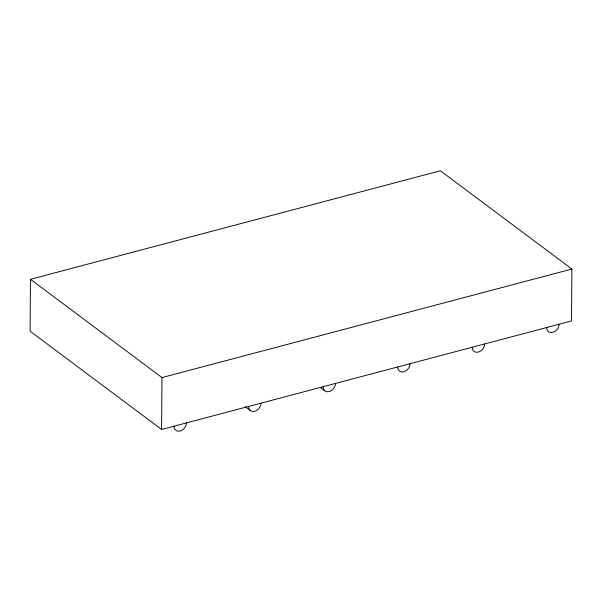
<?xml version="1.0" encoding="UTF-8"?>
<svg xmlns="http://www.w3.org/2000/svg" width="602" height="602" viewBox="0 0 602 602"><rect width="100%" height="100%" fill="white"/><g stroke="black" fill="none" stroke-linecap="round" stroke-linejoin="round"><path stroke-width="0.9" d="M30.461 279.298L30.1 331.198L161.614 429.474L571.539 320.941L571.9 269.041L440.386 170.772L30.461 279.298L161.976 377.574L571.9 269.041M161.614 429.474L161.976 377.574M320.377 387.455L324.884 390.826M245.097 406.628L250.357 410.556M559.115 324.23A7.254 5.546 -53.2 0 1 552.862 332.364A7.254 5.546 -53.2 0 1 546.691 327.518M186.454 422.897A7.254 5.546 -53.2 0 1 180.201 431.024A7.254 5.546 -53.2 0 1 174.038 426.186M484.587 343.96A7.254 5.546 -53.2 0 1 478.327 352.095A7.254 5.546 -53.2 0 1 472.164 347.249M410.052 363.698A7.254 5.546 -53.2 0 1 403.799 371.825A7.254 5.546 -53.2 0 1 397.629 366.987M335.517 383.429A7.254 5.546 -53.2 0 1 329.264 391.563A7.254 5.546 -53.2 0 1 323.101 386.717M260.99 403.159A7.254 5.546 -53.2 0 1 254.729 411.294A7.254 5.546 -53.2 0 1 248.566 406.448"/></g></svg>
